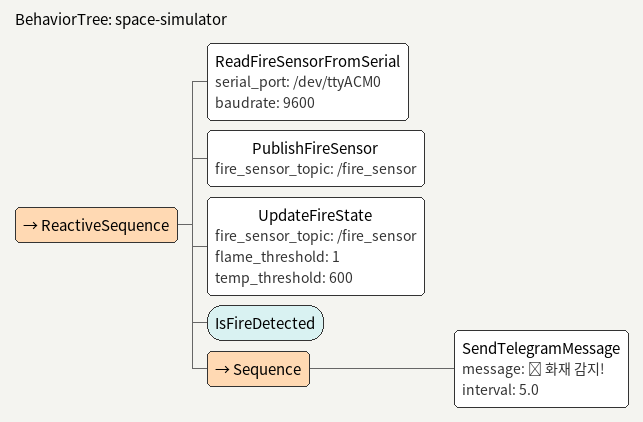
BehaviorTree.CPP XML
<?xml version="1.0" encoding="UTF-8"?>
<root BTCPP_format="4">
  <BehaviorTree ID="space-simulator">
    <ReactiveSequence>
      <ReadFireSensorFromSerial serial_port="/dev/ttyACM0"
                                baudrate="9600"/>
      <PublishFireSensor fire_sensor_topic="/fire_sensor"/>
      <UpdateFireState fire_sensor_topic="/fire_sensor"
                       flame_threshold="1"
                       temp_threshold="600"/>
      <IsFireDetected/>
      <Sequence>
        <SendTelegramMessage message="🔥 화재 감지!"
                             interval="5.0"/>
      </Sequence>
    </ReactiveSequence>
  </BehaviorTree>

</root>
